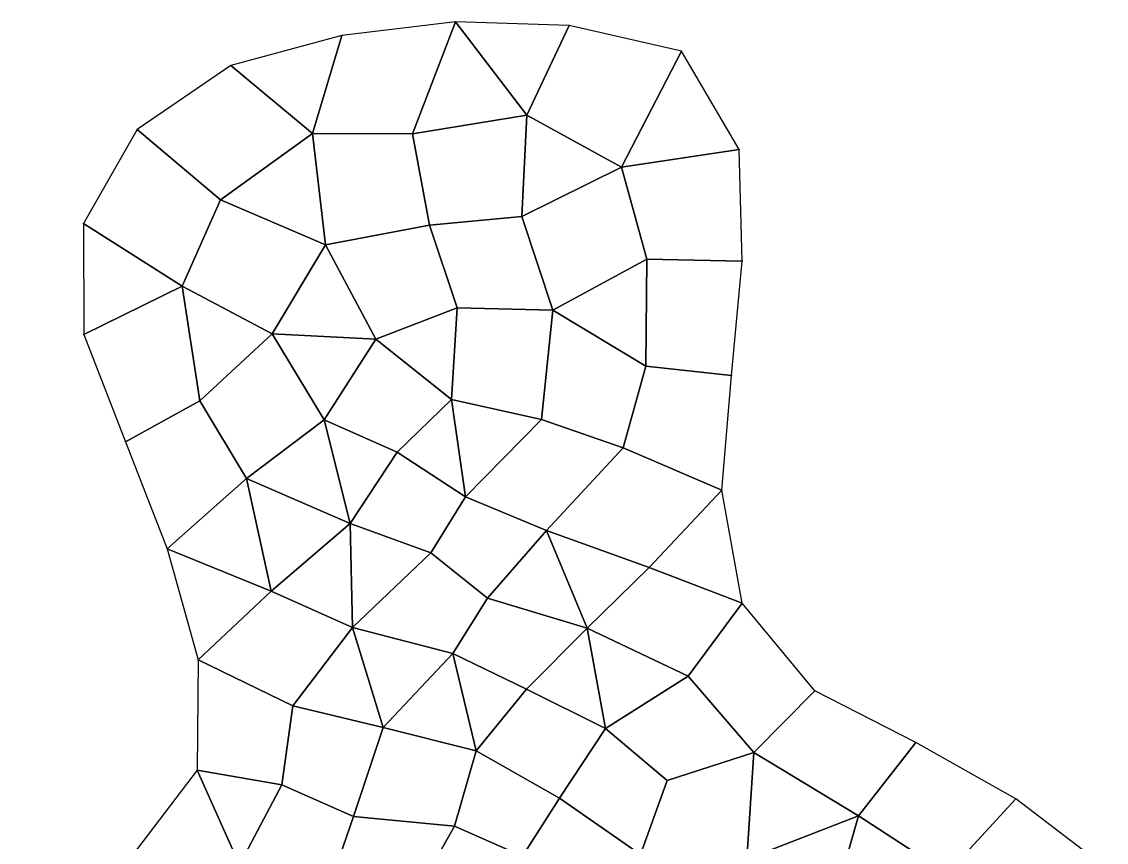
# Model space of a CAD drawing. Extents: x 391089 to 406232, y 6461839 to 6471033.
# Drawn here: x 404482 to 404764.1, y 6470819.4 to 6471032.7 of the extents above; entities that cross this region are included whole.
import ezdxf

# ---------------------------------------------------------------- set-up
doc = ezdxf.new("R2010")
doc.units = 0
for name, color, linetype in [('MESH_BOUND', 25, 'CONTINUOUS'), ('MESH_ELEMS', 18, 'CONTINUOUS'), ('MESH_NODES', 18, 'CONTINUOUS')]:
    doc.layers.add(name, color=color, linetype=linetype)

msp = doc.modelspace()

# ---------------------------------------------------------------- linework, layer by layer
at = {"layer": 'MESH_BOUND', "color": 25}
for points in [[(404594.875, 6471032.7, 6.422), (404565.257, 6471029.14, 7.661)], [(404624.443, 6471031.67, 5.357), (404594.875, 6471032.7, 6.422)], [(404653.605, 6471025, 0), (404624.443, 6471031.67, 5.357)], [(404565.257, 6471029.14, 7.661), (404536.377, 6471021.34, 9.423)], [(404668.638, 6470999.48, 5.165), (404653.605, 6471025, 0)], [(404536.377, 6471021.34, 9.423), (404512.078, 6471004.67, 6.944)], [(404512.078, 6471004.67, 6.944), (404498.081, 6470980.2, 8.932)], [(404669.386, 6470970.48, 4.995), (404668.638, 6470999.48, 5.165)], [(404498.081, 6470980.2, 8.932), (404498.199, 6470951.39, 7.317)], [(404666.6, 6470940.7, 5.762), (404669.386, 6470970.48, 4.995)], [(404498.199, 6470951.39, 7.317), (404509.045, 6470923.51, 7.326)], [(404664.115, 6470910.89, 5.999), (404666.6, 6470940.7, 5.762)], [(404509.045, 6470923.51, 7.326), (404519.848, 6470895.62, 7.32)], [(404669.417, 6470881.54, 5.773), (404664.115, 6470910.89, 5.999)], [(404519.848, 6470895.62, 7.32), (404527.924, 6470866.83, 7.429)], [(404688.265, 6470858.7, 6.088), (404669.417, 6470881.54, 5.773)], [(404527.924, 6470866.83, 7.429), (404527.621, 6470838.14, 7.775)], [(404714.591, 6470845.3, 6.216), (404688.265, 6470858.7, 6.088)], [(404740.53, 6470830.65, 6.493), (404714.591, 6470845.3, 6.216)], [(404527.621, 6470838.14, 7.775), (404510.79, 6470815.89, 7.357)], [(404764.088, 6470812.74, 5.745), (404740.53, 6470830.65, 6.493)]]:
    msp.add_polyline3d(points, dxfattribs=at)
at = {"layer": 'MESH_ELEMS', "color": 178}
for points in [[(404583.644, 6471003.51, 4.75), (404594.875, 6471032.7, 6.422), (404565.257, 6471029.14, 7.661), (404557.643, 6471003.59, 4.889)], [(404594.875, 6471032.7, 6.422), (404583.644, 6471003.51, 4.75), (404613.404, 6471008.44, 4.628), (404594.875, 6471032.7, 6.422)], [(404594.875, 6471032.7, 6.422), (404613.404, 6471008.44, 4.628), (404624.443, 6471031.67, 5.357), (404594.875, 6471032.7, 6.422)], [(404638.04, 6470994.9, 4.153), (404653.605, 6471025), (404624.443, 6471031.67, 5.357), (404613.404, 6471008.44, 4.628)], [(404536.377, 6471021.34, 9.423), (404557.643, 6471003.59, 4.889), (404565.257, 6471029.14, 7.661), (404536.377, 6471021.34, 9.423)], [(404668.638, 6470999.48, 5.165), (404653.605, 6471025), (404638.04, 6470994.9, 4.153), (404668.638, 6470999.48, 5.165)], [(404536.377, 6471021.34, 9.423), (404512.078, 6471004.67, 6.944), (404533.715, 6470986.36, 2.992), (404557.643, 6471003.59, 4.889)], [(404588.057, 6470979.82, 4.604), (404612.051, 6470982.04, 4.554), (404613.404, 6471008.44, 4.628), (404583.644, 6471003.51, 4.75)], [(404638.04, 6470994.9, 4.153), (404613.404, 6471008.44, 4.628), (404612.051, 6470982.04, 4.554), (404638.04, 6470994.9, 4.153)], [(404498.081, 6470980.2, 8.932), (404523.75, 6470963.93, 3.73), (404533.715, 6470986.36, 2.992), (404512.078, 6471004.67, 6.944)], [(404561.009, 6470974.68, 4.693), (404557.643, 6471003.59, 4.889), (404533.715, 6470986.36, 2.992), (404561.009, 6470974.68, 4.693)], [(404588.057, 6470979.82, 4.604), (404583.644, 6471003.51, 4.75), (404557.643, 6471003.59, 4.889), (404561.009, 6470974.68, 4.693)], [(404668.638, 6470999.48, 5.165), (404638.04, 6470994.9, 4.153), (404644.575, 6470970.93, 4.705), (404669.386, 6470970.48, 4.995)], [(404644.575, 6470970.93, 4.705), (404638.04, 6470994.9, 4.153), (404612.051, 6470982.04, 4.554), (404620.154, 6470957.68, 4.321)], [(404523.75, 6470963.93, 3.73), (404547.128, 6470951.55, 4.592), (404561.009, 6470974.68, 4.693), (404533.715, 6470986.36, 2.992)], [(404595.241, 6470958.29, 4.342), (404620.154, 6470957.68, 4.321), (404612.051, 6470982.04, 4.554), (404588.057, 6470979.82, 4.604)], [(404498.199, 6470951.39, 7.317), (404523.75, 6470963.93, 3.73), (404498.081, 6470980.2, 8.932), (404498.199, 6470951.39, 7.317)], [(404574.15, 6470950.16, 4.326), (404595.241, 6470958.29, 4.342), (404588.057, 6470979.82, 4.604), (404561.009, 6470974.68, 4.693)], [(404574.15, 6470950.16, 4.326), (404561.009, 6470974.68, 4.693), (404547.128, 6470951.55, 4.592), (404574.15, 6470950.16, 4.326)], [(404644.381, 6470943.15, 5.344), (404644.575, 6470970.93, 4.705), (404620.154, 6470957.68, 4.321), (404644.381, 6470943.15, 5.344)], [(404666.6, 6470940.7, 5.762), (404669.386, 6470970.48, 4.995), (404644.575, 6470970.93, 4.705), (404644.381, 6470943.15, 5.344)], [(404498.199, 6470951.39, 7.317), (404509.045, 6470923.51, 7.326), (404528.351, 6470934.12, 5.938), (404523.75, 6470963.93, 3.73)], [(404528.351, 6470934.12, 5.938), (404547.128, 6470951.55, 4.592), (404523.75, 6470963.93, 3.73), (404528.351, 6470934.12, 5.938)], [(404574.15, 6470950.16, 4.326), (404593.803, 6470934.52, 3.391), (404595.241, 6470958.29, 4.342), (404574.15, 6470950.16, 4.326)], [(404617.235, 6470929.26, 4.495), (404620.154, 6470957.68, 4.321), (404595.241, 6470958.29, 4.342), (404593.803, 6470934.52, 3.391)], [(404617.235, 6470929.26, 4.495), (404638.467, 6470921.88, 6.088), (404644.381, 6470943.15, 5.344), (404620.154, 6470957.68, 4.321)], [(404528.351, 6470934.12, 5.938), (404540.462, 6470913.93, 5.304), (404560.688, 6470929.18, 3.923), (404547.128, 6470951.55, 4.592)], [(404574.15, 6470950.16, 4.326), (404547.128, 6470951.55, 4.592), (404560.688, 6470929.18, 3.923), (404574.15, 6470950.16, 4.326)], [(404579.709, 6470920.81, 3.3), (404593.803, 6470934.52, 3.391), (404574.15, 6470950.16, 4.326), (404560.688, 6470929.18, 3.923)], [(404666.6, 6470940.7, 5.762), (404644.381, 6470943.15, 5.344), (404638.467, 6470921.88, 6.088), (404664.115, 6470910.89, 5.999)], [(404540.462, 6470913.93, 5.304), (404528.351, 6470934.12, 5.938), (404509.045, 6470923.51, 7.326), (404519.848, 6470895.62, 7.32)], [(404597.486, 6470909.21, 3.8), (404593.803, 6470934.52, 3.391), (404579.709, 6470920.81, 3.3), (404597.486, 6470909.21, 3.8)], [(404617.235, 6470929.26, 4.495), (404593.803, 6470934.52, 3.391), (404597.486, 6470909.21, 3.8), (404617.235, 6470929.26, 4.495)], [(404540.462, 6470913.93, 5.304), (404567.477, 6470902.24, 3.553), (404560.688, 6470929.18, 3.923), (404540.462, 6470913.93, 5.304)], [(404560.688, 6470929.18, 3.923), (404567.477, 6470902.24, 3.553), (404579.709, 6470920.81, 3.3), (404560.688, 6470929.18, 3.923)], [(404618.548, 6470900.44, 3.835), (404638.467, 6470921.88, 6.088), (404617.235, 6470929.26, 4.495), (404597.486, 6470909.21, 3.8)], [(404638.467, 6470921.88, 6.088), (404618.548, 6470900.44, 3.835), (404645.17, 6470890.83, 5.397), (404664.115, 6470910.89, 5.999)], [(404579.709, 6470920.81, 3.3), (404567.477, 6470902.24, 3.553), (404588.447, 6470894.6, 3.671), (404597.486, 6470909.21, 3.8)], [(404540.462, 6470913.93, 5.304), (404519.848, 6470895.62, 7.32), (404546.924, 6470884.63, 5.042), (404540.462, 6470913.93, 5.304)], [(404546.924, 6470884.63, 5.042), (404567.477, 6470902.24, 3.553), (404540.462, 6470913.93, 5.304), (404546.924, 6470884.63, 5.042)], [(404645.17, 6470890.83, 5.397), (404669.417, 6470881.54, 5.773), (404664.115, 6470910.89, 5.999), (404645.17, 6470890.83, 5.397)], [(404603.133, 6470882.81, 4.135), (404618.548, 6470900.44, 3.835), (404597.486, 6470909.21, 3.8), (404588.447, 6470894.6, 3.671)], [(404568.043, 6470875.22, 3.237), (404567.477, 6470902.24, 3.553), (404546.924, 6470884.63, 5.042), (404568.043, 6470875.22, 3.237)], [(404567.477, 6470902.24, 3.553), (404568.043, 6470875.22, 3.237), (404588.447, 6470894.6, 3.671), (404567.477, 6470902.24, 3.553)], [(404618.548, 6470900.44, 3.835), (404603.133, 6470882.81, 4.135), (404629.048, 6470875.05, 4.349), (404618.548, 6470900.44, 3.835)], [(404629.048, 6470875.05, 4.349), (404645.17, 6470890.83, 5.397), (404618.548, 6470900.44, 3.835), (404629.048, 6470875.05, 4.349)], [(404527.924, 6470866.83, 7.429), (404546.924, 6470884.63, 5.042), (404519.848, 6470895.62, 7.32), (404527.924, 6470866.83, 7.429)], [(404594.154, 6470868.48, 3.614), (404603.133, 6470882.81, 4.135), (404588.447, 6470894.6, 3.671), (404568.043, 6470875.22, 3.237)], [(404655.367, 6470862.56, 5.143), (404669.417, 6470881.54, 5.773), (404645.17, 6470890.83, 5.397), (404629.048, 6470875.05, 4.349)], [(404546.924, 6470884.63, 5.042), (404527.924, 6470866.83, 7.429), (404552.512, 6470854.85, 6.161), (404568.043, 6470875.22, 3.237)], [(404613.301, 6470859.17, 3.861), (404629.048, 6470875.05, 4.349), (404603.133, 6470882.81, 4.135), (404594.154, 6470868.48, 3.614)], [(404655.367, 6470862.56, 5.143), (404672.454, 6470842.69, 5.413), (404688.265, 6470858.7, 6.088), (404669.417, 6470881.54, 5.773)], [(404552.512, 6470854.85, 6.161), (404576.042, 6470849.24, 3.155), (404568.043, 6470875.22, 3.237), (404552.512, 6470854.85, 6.161)], [(404594.154, 6470868.48, 3.614), (404568.043, 6470875.22, 3.237), (404576.042, 6470849.24, 3.155), (404594.154, 6470868.48, 3.614)], [(404613.301, 6470859.17, 3.861), (404633.851, 6470848.91, 3.687), (404629.048, 6470875.05, 4.349), (404613.301, 6470859.17, 3.861)], [(404629.048, 6470875.05, 4.349), (404633.851, 6470848.91, 3.687), (404655.367, 6470862.56, 5.143), (404629.048, 6470875.05, 4.349)], [(404600.254, 6470843.11, 3.108), (404594.154, 6470868.48, 3.614), (404576.042, 6470849.24, 3.155), (404600.254, 6470843.11, 3.108)], [(404594.154, 6470868.48, 3.614), (404600.254, 6470843.11, 3.108), (404613.301, 6470859.17, 3.861), (404594.154, 6470868.48, 3.614)], [(404527.621, 6470838.14, 7.775), (404549.655, 6470834.3, 7.263), (404552.512, 6470854.85, 6.161), (404527.924, 6470866.83, 7.429)], [(404655.367, 6470862.56, 5.143), (404633.851, 6470848.91, 3.687), (404649.93, 6470835.43, 4.273), (404672.454, 6470842.69, 5.413)], [(404621.883, 6470830.87, 3.352), (404633.851, 6470848.91, 3.687), (404613.301, 6470859.17, 3.861), (404600.254, 6470843.11, 3.108)], [(404699.632, 6470826.23, 5.633), (404714.591, 6470845.3, 6.216), (404688.265, 6470858.7, 6.088), (404672.454, 6470842.69, 5.413)], [(404576.042, 6470849.24, 3.155), (404552.512, 6470854.85, 6.161), (404549.655, 6470834.3, 7.263), (404568.35, 6470826.08, 3.985)], [(404594.594, 6470823.58, 3.038), (404600.254, 6470843.11, 3.108), (404576.042, 6470849.24, 3.155), (404568.35, 6470826.08, 3.985)], [(404621.883, 6470830.87, 3.352), (404642.991, 6470816.18, 3.136), (404649.93, 6470835.43, 4.273), (404633.851, 6470848.91, 3.687)], [(404714.591, 6470845.3, 6.216), (404699.632, 6470826.23, 5.633), (404722.69, 6470811.24, 4.936), (404740.53, 6470830.65, 6.493)], [(404594.594, 6470823.58, 3.038), (404612.309, 6470815.77, 2.551), (404621.883, 6470830.87, 3.352), (404600.254, 6470843.11, 3.108)], [(404649.93, 6470835.43, 4.273), (404642.991, 6470816.18, 3.136), (404670.641, 6470814.95, 4.326), (404672.454, 6470842.69, 5.413)], [(404672.454, 6470842.69, 5.413), (404670.641, 6470814.95, 4.326), (404699.632, 6470826.23, 5.633), (404672.454, 6470842.69, 5.413)], [(404510.79, 6470815.89, 7.357), (404538.714, 6470813.51, 4.184), (404527.621, 6470838.14, 7.775), (404510.79, 6470815.89, 7.357)], [(404527.621, 6470838.14, 7.775), (404538.714, 6470813.51, 4.184), (404549.655, 6470834.3, 7.263), (404527.621, 6470838.14, 7.775)], [(404560.138, 6470802.4, 2.829), (404568.35, 6470826.08, 3.985), (404549.655, 6470834.3, 7.263), (404538.714, 6470813.51, 4.184)], [(404612.309, 6470815.77, 2.551), (404628.029, 6470799.28, 3.23), (404642.991, 6470816.18, 3.136), (404621.883, 6470830.87, 3.352)], [(404742.451, 6470797.98, 3.168), (404764.088, 6470812.74, 5.745), (404740.53, 6470830.65, 6.493), (404722.69, 6470811.24, 4.936)], [(404583.604, 6470804.07, 3.063), (404594.594, 6470823.58, 3.038), (404568.35, 6470826.08, 3.985), (404560.138, 6470802.4, 2.829)], [(404699.632, 6470826.23, 5.633), (404670.641, 6470814.95, 4.326), (404692.269, 6470800.51, 3.735), (404699.632, 6470826.23, 5.633)], [(404722.69, 6470811.24, 4.936), (404699.632, 6470826.23, 5.633), (404692.269, 6470800.51, 3.735), (404712.227, 6470790.7, 2.971)], [(404484.301, 6470807.06, 6.944), (404461.326, 6470823.67, 7.195), (404450.292, 6470806.44, 4.358), (404470.368, 6470790.28, 6.582)], [(404605.55, 6470795.07, 3.001), (404612.309, 6470815.77, 2.551), (404594.594, 6470823.58, 3.038), (404583.604, 6470804.07, 3.063)]]:
    msp.add_3dface(points, dxfattribs=at)
at = {"layer": 'MESH_NODES', "color": 18}
for p in [(404594.875, 6471032.7, 6.422), (404624.443, 6471031.67, 5.357), (404565.257, 6471029.14, 7.661), (404653.605, 6471025), (404536.377, 6471021.34, 9.423), (404613.404, 6471008.44, 4.628), (404512.078, 6471004.67, 6.944), (404557.643, 6471003.59, 4.889), (404583.644, 6471003.51, 4.75), (404668.638, 6470999.48, 5.165), (404638.04, 6470994.9, 4.153), (404533.715, 6470986.36, 2.992), (404612.051, 6470982.04, 4.554), (404498.081, 6470980.2, 8.932), (404588.057, 6470979.82, 4.604), (404561.009, 6470974.68, 4.693), (404644.575, 6470970.93, 4.705), (404669.386, 6470970.48, 4.995), (404523.75, 6470963.93, 3.73), (404595.241, 6470958.29, 4.342), (404620.154, 6470957.68, 4.321), (404498.199, 6470951.39, 7.317), (404547.128, 6470951.55, 4.592), (404574.15, 6470950.16, 4.326), (404644.381, 6470943.15, 5.344), (404666.6, 6470940.7, 5.762), (404528.351, 6470934.12, 5.938), (404593.803, 6470934.52, 3.391), (404560.688, 6470929.18, 3.923), (404617.235, 6470929.26, 4.495), (404509.045, 6470923.51, 7.326), (404638.467, 6470921.88, 6.088), (404579.709, 6470920.81, 3.3), (404540.462, 6470913.93, 5.304), (404664.115, 6470910.89, 5.999), (404597.486, 6470909.21, 3.8), (404567.477, 6470902.24, 3.553), (404618.548, 6470900.44, 3.835), (404519.848, 6470895.62, 7.32), (404588.447, 6470894.6, 3.671), (404645.17, 6470890.83, 5.397), (404546.924, 6470884.63, 5.042), (404603.133, 6470882.81, 4.135), (404669.417, 6470881.54, 5.773), (404568.043, 6470875.22, 3.237), (404629.048, 6470875.05, 4.349), (404594.154, 6470868.48, 3.614), (404527.924, 6470866.83, 7.429), (404655.367, 6470862.56, 5.143), (404613.301, 6470859.17, 3.861), (404688.265, 6470858.7, 6.088), (404552.512, 6470854.85, 6.161), (404576.042, 6470849.24, 3.155), (404633.851, 6470848.91, 3.687), (404714.591, 6470845.3, 6.216), (404600.254, 6470843.11, 3.108), (404672.454, 6470842.69, 5.413), (404527.621, 6470838.14, 7.775), (404549.655, 6470834.3, 7.263), (404649.93, 6470835.43, 4.273), (404621.883, 6470830.87, 3.352), (404740.53, 6470830.65, 6.493), (404568.35, 6470826.08, 3.985), (404699.632, 6470826.23, 5.633), (404594.594, 6470823.58, 3.038)]:
    msp.add_point(p, dxfattribs=at)

doc.saveas('drawing.dxf')
